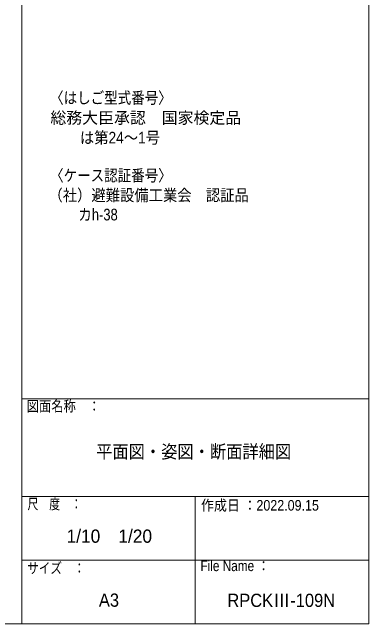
# Model space of a CAD drawing. Units: millimetres, scale not verified. Extents: x -2001 to 1999, y -1385 to 1385.
# Drawn here: x 1270 to 1999, y -1385 to -135 of the extents above; entities that cross this region are included whole.
import ezdxf
from ezdxf.enums import TextEntityAlignment as Align

# ---------------------------------------------------------------- set-up
doc = ezdxf.new("R2010")
doc.units = ezdxf.units.MM
doc.header["$LTSCALE"] = 10
doc.layers.add('0-0_zumenwaku', color=6, linetype='Continuous', lineweight=9)
doc.layers.add('0-1_moji', color=2, linetype='Continuous', lineweight=9)
doc.styles.add('ＭＳ Ｐゴシック', font='')
doc.styles.get('ＭＳ Ｐゴシック').set_extended_font_data('MS PGothic')

msp = doc.modelspace()

# ---------------------------------------------------------------- linework, layer by layer
at = {"layer": '0-0_zumenwaku'}
for p, q in [((1289.34, 1385.01), (1289.34, -1384.99)), ((1289.34, -924.99), (1999.34, -924.99)), ((1289.34, -1124.99), (1999.34, -1124.99)), ((1644.34, -1124.99), (1644.34, -1384.99)), ((1289.34, -1254.99), (1999.34, -1254.99))]:
    msp.add_line(p, q, dxfattribs=at)
msp.add_lwpolyline([(-2000.66, -1384.99), (1999.34, -1384.99), (1999.34, 1385.01), (-2000.66, 1385.01)], close=True, dxfattribs=at)

# ---------------------------------------------------------------- texts
at = {"layer": '0-0_zumenwaku', "style": 'ＭＳ Ｐゴシック'}
for s, height, width, p in [('図面名称\u3000：', 21.69, 0.85, (1299.15, -957.33)), ('尺\u3000度\u3000：', 21.7, 0.75, (1300.87, -1157.33)), ('作成日 ：2022.09.15', 21.69, 0.9, (1655.8, -1160.16)), ('サイズ\u3000：', 21.69, 0.8, (1300.41, -1288.47)), ('File Name ：', 21.69, 0.85, (1654.83, -1283.81))]:
    msp.add_text(s, height=height, dxfattribs=dict(at, width=width)).set_placement(p, align=Align.BOTTOM_LEFT)
at = {"layer": '0-1_moji', "style": 'ＭＳ Ｐゴシック'}
for s, height, width, p in [('〈はしご型式番号〉', 23.86, 0.85, (1347.13, -328.57)), ('\u3000\u3000は第24～1号', 23.86, 0.9, (1349.51, -410.13)), ('〈ケース認証番号〉', 23.86, 0.85, (1347.13, -487.34)), ('（社）避難設備工業会\u3000認証品', 23.86, 0.9, (1343.77, -527.74)), ('\u3000\u3000カh-38', 23.86, 0.85, (1349.51, -567.4)), ('平面図・姿図・断面詳細図', 27.11, 0.9, (1441.22, -1054.62)), ('A3', 27.11, 0.95, (1446.97, -1358.36)), ('RPCKⅢ-109N', 27.11, 0.95, (1709.96, -1358.79))]:
    msp.add_text(s, height=height, dxfattribs=dict(at, width=width)).set_placement(p, align=Align.BOTTOM_LEFT)
for s, height, p in [('総務大臣承認\u3000国家検定品', 23.86, (1347.64, -369.48)), ('1/10\u30001/20', 27.11, (1380.79, -1227.54))]:
    msp.add_text(s, height=height, dxfattribs=at).set_placement(p, align=Align.BOTTOM_LEFT)

doc.saveas('drawing.dxf')
